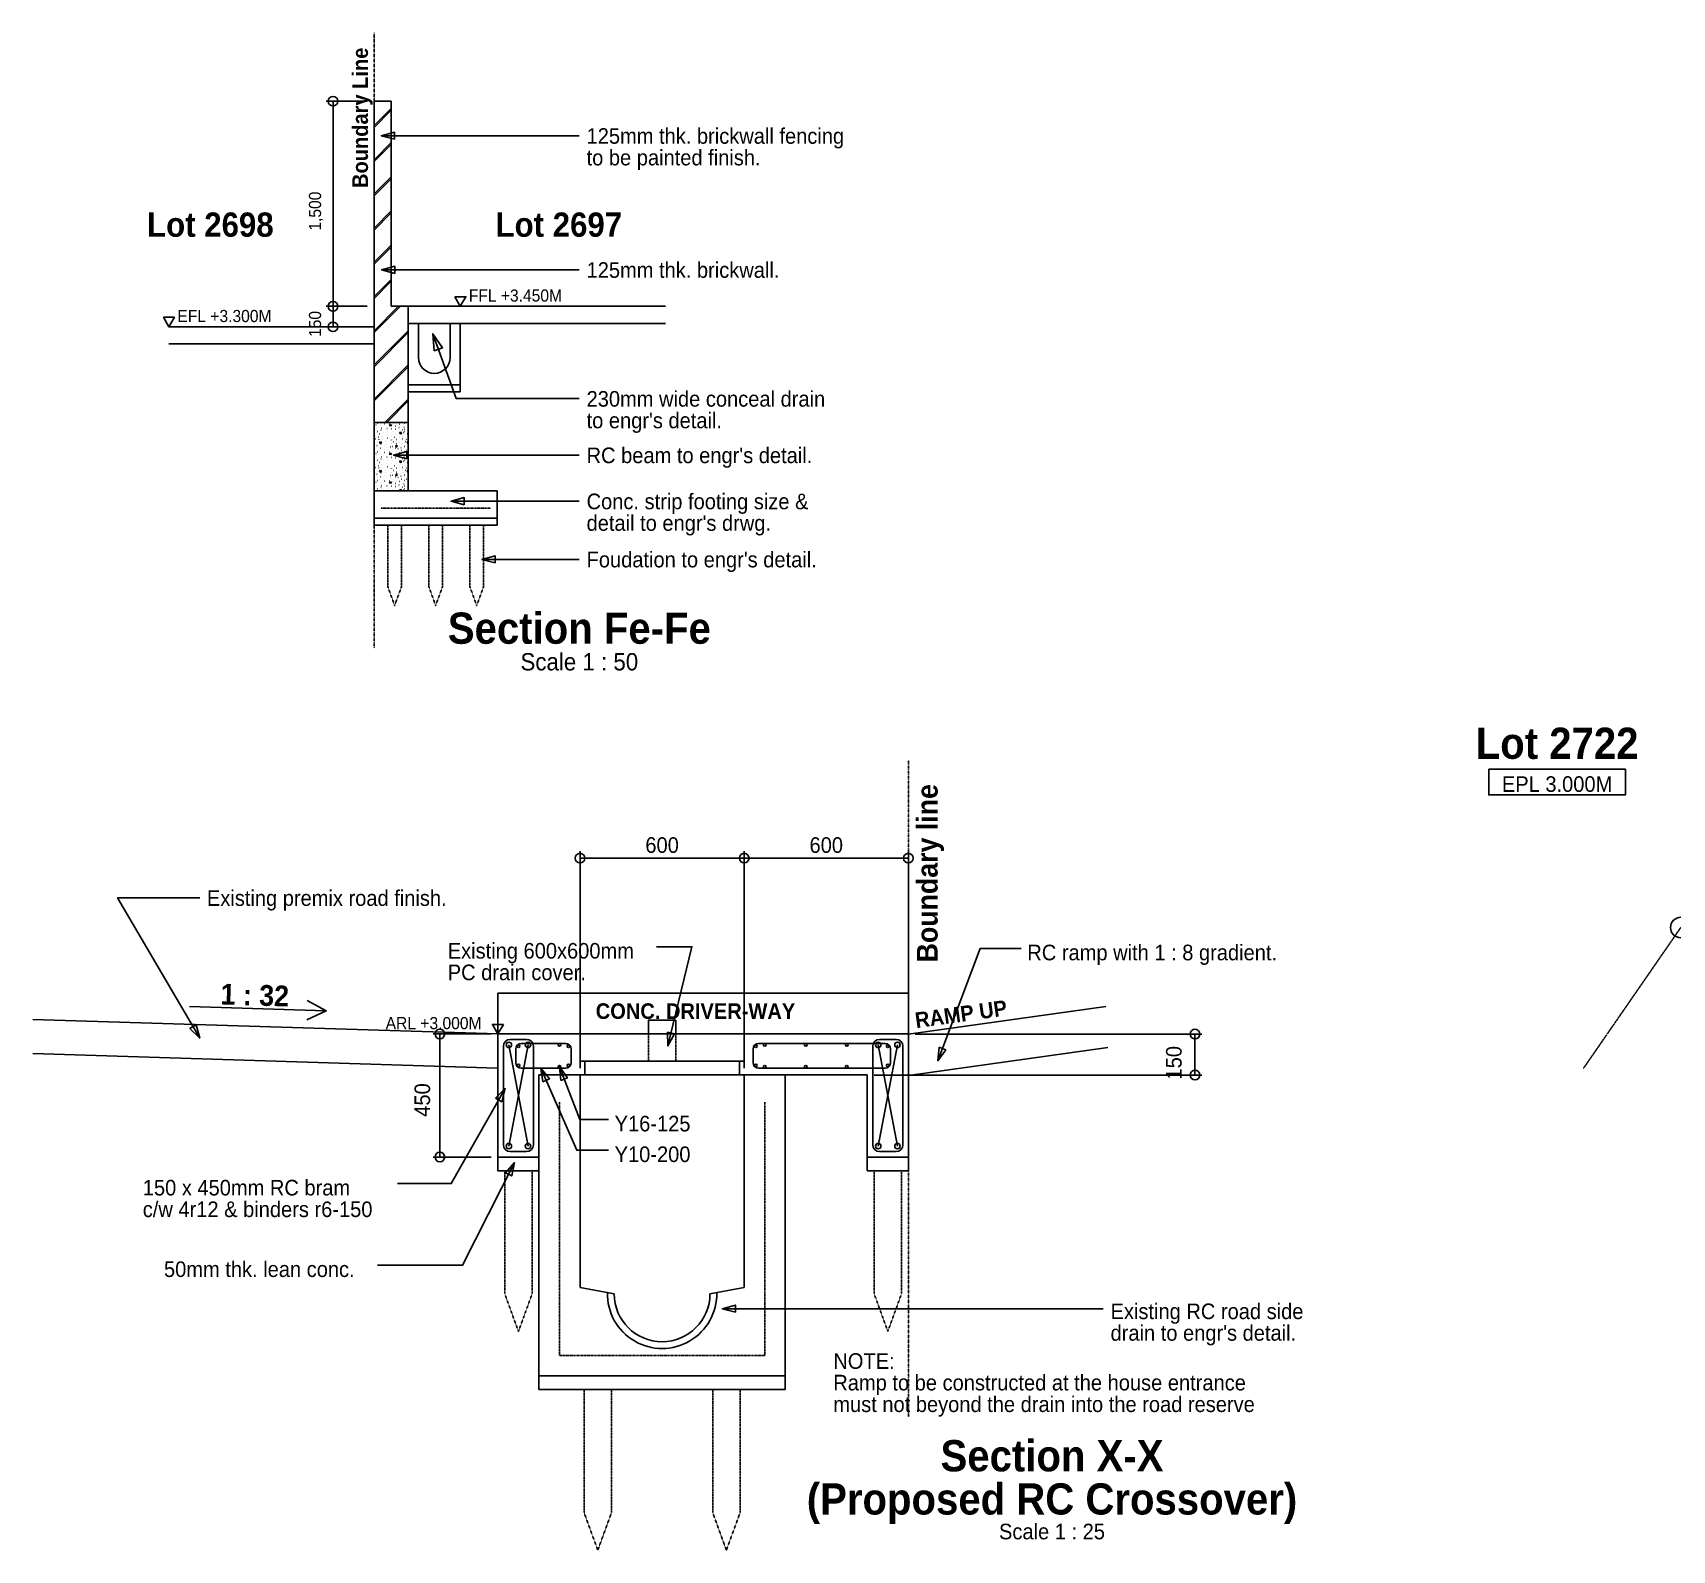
# Model space of a CAD drawing. Header units: inches. Extents: x 3562 to 70198, y -55726 to -1193.
# Drawn here: x 4210 to 28177, y -54889 to -32700 of the extents above; entities that cross this region are included whole.
import ezdxf

# ---------------------------------------------------------------- set-up
doc = ezdxf.new("R2010")
doc.units = ezdxf.units.IN
doc.header["$MEASUREMENT"] = 0
for name, pattern in [('PC_DASH_1', [0.125, 0.055556, -0.069444]), ('PC_DASH_2', [0.638889, 0.277778, -0.083333, 0.055556, -0.083333, 0.055556, -0.083333]), ('PC_DASH_3', [0.055556, 0.027778, -0.027778]), ('PC_DASH_4', [0.069444, 0.027778, -0.041667])]:
    doc.linetypes.add(name, pattern=pattern)
for name, color, linetype in [('Boundary', 7, 'Continuous'), ('Fencing Detail', 7, 'Continuous'), ('Sextion X X', 7, 'Continuous'), ('Site Plan', 7, 'Continuous')]:
    doc.layers.add(name, color=color, linetype=linetype)

# ---------------------------------------------------------------- blocks, each defined once
blk = doc.blocks.new('PD_912605')
at = {"layer": 'Boundary', "color": 7, "linetype": 'PC_DASH_2'}
blk.add_line((26881, -47841), (28302, -45784), dxfattribs=at)
at = {"layer": 'Boundary', "color": 7}
blk.add_circle((28302, -45784), 150, dxfattribs=at)
blk = doc.blocks.new('PD_912661')
at = {"layer": 'Site Plan', "color": 7}
blk.add_lwpolyline([(25494, -43470), (27494, -43470), (27494, -43845), (25494, -43845), (25494, -43470)], dxfattribs=at)
at = {"layer": 'Site Plan', "color": 7, "insert": (26494, -43572), "char_height": 228.2, "width": 1763.89, "attachment_point": 2}
blk.add_mtext('\\pxsm0.83;\\fHelvetica|b0|i0|c0|p228.2031;\\W0.92;EPL 3.000M', dxfattribs=at)
blk = doc.blocks.new('PD_912843')
at = {"layer": 'Fencing Detail', "color": 7}
blk.add_line((10325, -39550), (12200, -39550), dxfattribs=at)
blk.add_lwpolyline([(10518, -39602), (10325, -39550), (10518, -39498), (10518, -39602)], dxfattribs=at)
at = {"layer": 'Fencing Detail', "color": 7, "insert": (12306, -39439), "char_height": 228.2, "width": 3527.78, "attachment_point": 1}
blk.add_mtext("\\pxsm0.83;\\fHelvetica|b0|i0|c0|p228.2031;\\W0.92;Conc. strip footing size &\\Pdetail to engr's drwg.", dxfattribs=at)
blk = doc.blocks.new('PD_912844')
at = {"layer": 'Fencing Detail', "color": 7}
blk.add_line((10775, -40400), (12200, -40400), dxfattribs=at)
blk.add_lwpolyline([(10968, -40452), (10775, -40400), (10968, -40348), (10968, -40452)], dxfattribs=at)
at = {"layer": 'Fencing Detail', "color": 7, "insert": (12306, -40289), "char_height": 228.2, "width": 3633.61, "attachment_point": 1}
blk.add_mtext("\\pxsm0.83;\\fHelvetica|b0|i0|c0|p228.2031;\\W0.92;Foudation to engr's detail.", dxfattribs=at)
blk = doc.blocks.new('PD_912846')
at = {"layer": 'Fencing Detail', "color": 7}
for p, q in [((9212, -38505), (9210, -38505)), ((9229, -38435), (9227, -38435)), ((9232, -38547), (9229, -38547)), ((9236, -38466), (9234, -38466)), ((9240, -38494), (9238, -38494)), ((9245, -38574), (9243, -38574)), ((9247, -38408), (9245, -38408)), ((9247, -38532), (9245, -38532)), ((9285, -38565), (9280, -38565)), ((9289, -38432), (9287, -38432)), ((9302, -38512), (9300, -38512)), ((9311, -38483), (9309, -38483)), ((9344, -38538), (9342, -38538)), ((9355, -38417), (9353, -38417)), ((9388, -38578), (9386, -38578)), ((9390, -38488), (9388, -38488)), ((9393, -38532), (9390, -38532)), ((9443, -38428), (9421, -38444)), ((9454, -38448), (9421, -38441)), ((9428, -38415), (9426, -38415)), ((9454, -38450), (9443, -38428)), ((9452, -38492), (9450, -38492)), ((9461, -38585), (9459, -38585)), ((9470, -38430), (9468, -38430)), ((9474, -38536), (9472, -38536)), ((9512, -38496), (9509, -38496)), ((9516, -38454), (9514, -38454)), ((9527, -38406), (9525, -38406)), ((9534, -38574), (9531, -38574)), ((9565, -38474), (9562, -38474)), ((9569, -38424), (9567, -38424)), ((9600, -38543), (9573, -38545)), ((9589, -38569), (9573, -38545)), ((9589, -38569), (9600, -38543)), ((9600, -38459), (9598, -38459)), ((9613, -38505), (9611, -38505)), ((9631, -38435), (9628, -38435)), ((9633, -38547), (9631, -38547)), ((9637, -38466), (9635, -38466)), ((9642, -38494), (9639, -38494)), ((9646, -38574), (9644, -38574)), ((9648, -38408), (9646, -38408)), ((9648, -38532), (9646, -38532)), ((9686, -38565), (9681, -38565)), ((9690, -38432), (9688, -38432)), ((9203, -38807), (9201, -38807)), ((9210, -38668), (9207, -38668)), ((9216, -38600), (9214, -38600)), ((9216, -38710), (9214, -38710)), ((9218, -38637), (9216, -38637)), ((9240, -38750), (9238, -38750)), ((9243, -38737), (9240, -38737)), ((9245, -38695), (9243, -38695)), ((9245, -38790), (9243, -38790)), ((9256, -38677), (9254, -38677)), ((9262, -38613), (9260, -38613)), ((9269, -38646), (9271, -38644)), ((9276, -38807), (9273, -38807)), ((9280, -38699), (9293, -38675)), ((9309, -38701), (9280, -38699)), ((9291, -38774), (9289, -38774)), ((9309, -38702), (9293, -38675)), ((9302, -38717), (9300, -38717)), ((9304, -38598), (9302, -38598)), ((9320, -38644), (9318, -38644)), ((9353, -38792), (9351, -38792)), ((9357, -38748), (9355, -38748)), ((9373, -38675), (9371, -38675)), ((9373, -38717), (9371, -38717)), ((9382, -38768), (9379, -38768)), ((9393, -38796), (9390, -38796)), ((9399, -38629), (9397, -38629)), ((9437, -38757), (9434, -38757)), ((9441, -38794), (9439, -38794)), ((9452, -38655), (9454, -38653)), ((9461, -38708), (9459, -38708)), ((9470, -38752), (9465, -38752)), ((9479, -38818), (9476, -38818)), ((9487, -38684), (9485, -38684)), ((9501, -38615), (9496, -38615)), ((9512, -38774), (9507, -38774)), ((9534, -38728), (9512, -38743)), ((9534, -38759), (9512, -38743)), ((9525, -38649), (9523, -38649)), ((9525, -38704), (9523, -38704)), ((9527, -38825), (9525, -38825)), ((9534, -38759), (9534, -38728)), ((9551, -38785), (9549, -38785)), ((9567, -38737), (9565, -38737)), ((9573, -38622), (9571, -38622)), ((9573, -38686), (9571, -38686)), ((9593, -38768), (9591, -38768)), ((9604, -38807), (9602, -38807)), ((9611, -38668), (9609, -38668)), ((9617, -38600), (9615, -38600)), ((9617, -38710), (9615, -38710)), ((9620, -38637), (9617, -38637)), ((9642, -38750), (9639, -38750)), ((9644, -38737), (9642, -38737)), ((9646, -38695), (9644, -38695)), ((9646, -38790), (9644, -38790)), ((9657, -38677), (9655, -38677)), ((9664, -38613), (9662, -38613)), ((9670, -38646), (9673, -38644)), ((9677, -38807), (9675, -38807)), ((9681, -38699), (9695, -38675)), ((9700, -38701), (9681, -38699)), ((9692, -38774), (9690, -38774)), ((9700, -38684), (9695, -38675)), ((9212, -38924), (9210, -38924)), ((9216, -39019), (9214, -39019)), ((9218, -39056), (9216, -39056)), ((9229, -38854), (9227, -38854)), ((9232, -38966), (9229, -38966)), ((9236, -38884), (9234, -38884)), ((9240, -38913), (9238, -38913)), ((9245, -38992), (9243, -38992)), ((9247, -38827), (9245, -38827)), ((9247, -38951), (9245, -38951)), ((9262, -39032), (9260, -39032)), ((9269, -39065), (9271, -39063)), ((9285, -38984), (9280, -38984)), ((9289, -38851), (9287, -38851)), ((9302, -38931), (9300, -38931)), ((9304, -39017), (9302, -39017)), ((9311, -38902), (9309, -38902)), ((9320, -39063), (9318, -39063)), ((9344, -38957), (9342, -38957)), ((9355, -38836), (9353, -38836)), ((9388, -38997), (9386, -38997)), ((9390, -38906), (9388, -38906)), ((9393, -38951), (9390, -38951)), ((9399, -39048), (9397, -39048)), ((9443, -38847), (9421, -38862)), ((9454, -38867), (9421, -38860)), ((9428, -38834), (9426, -38834)), ((9454, -38869), (9443, -38847)), ((9452, -38911), (9450, -38911)), ((9461, -39003), (9459, -39003)), ((9470, -38849), (9468, -38849)), ((9474, -38955), (9472, -38955)), ((9501, -39034), (9496, -39034)), ((9512, -38915), (9509, -38915)), ((9516, -38873), (9514, -38873)), ((9534, -38992), (9531, -38992)), ((9565, -38893), (9562, -38893)), ((9569, -38843), (9567, -38843)), ((9573, -39041), (9571, -39041)), ((9600, -38962), (9573, -38964)), ((9589, -38988), (9573, -38964)), ((9589, -38988), (9600, -38962)), ((9600, -38878), (9598, -38878)), ((9613, -38924), (9611, -38924)), ((9617, -39019), (9615, -39019)), ((9620, -39056), (9617, -39056)), ((9631, -38854), (9628, -38854)), ((9633, -38966), (9631, -38966)), ((9637, -38884), (9635, -38884)), ((9642, -38913), (9639, -38913)), ((9646, -38992), (9644, -38992)), ((9648, -38827), (9646, -38827)), ((9648, -38951), (9646, -38951)), ((9664, -39032), (9662, -39032)), ((9670, -39065), (9673, -39063)), ((9686, -38984), (9681, -38984)), ((9690, -38851), (9688, -38851)), ((9203, -39226), (9201, -39226)), ((9210, -39087), (9207, -39087)), ((9216, -39129), (9214, -39129)), ((9229, -39272), (9227, -39272)), ((9236, -39303), (9234, -39303)), ((9240, -39169), (9238, -39169)), ((9243, -39156), (9240, -39156)), ((9245, -39114), (9243, -39114)), ((9245, -39209), (9243, -39209)), ((9247, -39246), (9245, -39246)), ((9256, -39096), (9254, -39096)), ((9276, -39226), (9273, -39226)), ((9280, -39118), (9293, -39094)), ((9309, -39120), (9280, -39118)), ((9289, -39270), (9287, -39270)), ((9291, -39193), (9289, -39193)), ((9309, -39121), (9293, -39094)), ((9302, -39136), (9300, -39136)), ((9353, -39211), (9351, -39211)), ((9355, -39255), (9353, -39255)), ((9357, -39167), (9355, -39167)), ((9373, -39094), (9371, -39094)), ((9373, -39136), (9371, -39136)), ((9382, -39186), (9379, -39186)), ((9393, -39215), (9390, -39215)), ((9443, -39266), (9421, -39281)), ((9454, -39286), (9421, -39279)), ((9428, -39253), (9426, -39253)), ((9437, -39175), (9434, -39175)), ((9441, -39213), (9439, -39213)), ((9454, -39288), (9443, -39266)), ((9452, -39074), (9454, -39072)), ((9461, -39127), (9459, -39127)), ((9470, -39171), (9465, -39171)), ((9470, -39268), (9468, -39268)), ((9479, -39237), (9476, -39237)), ((9487, -39103), (9485, -39103)), ((9512, -39193), (9507, -39193)), ((9534, -39147), (9512, -39162)), ((9534, -39178), (9512, -39162)), ((9516, -39292), (9514, -39292)), ((9525, -39067), (9523, -39067)), ((9525, -39123), (9523, -39123)), ((9527, -39244), (9525, -39244)), ((9534, -39178), (9534, -39147)), ((9551, -39204), (9549, -39204)), ((9567, -39156), (9565, -39156)), ((9569, -39261), (9567, -39261)), ((9573, -39105), (9571, -39105)), ((9593, -39186), (9591, -39186)), ((9600, -39297), (9598, -39297)), ((9604, -39226), (9602, -39226)), ((9611, -39087), (9609, -39087)), ((9617, -39129), (9615, -39129)), ((9631, -39272), (9628, -39272)), ((9637, -39303), (9635, -39303)), ((9642, -39169), (9639, -39169)), ((9644, -39156), (9642, -39156)), ((9646, -39114), (9644, -39114)), ((9646, -39209), (9644, -39209)), ((9648, -39246), (9646, -39246)), ((9657, -39096), (9655, -39096)), ((9677, -39226), (9675, -39226)), ((9681, -39118), (9695, -39094)), ((9700, -39120), (9681, -39118)), ((9690, -39270), (9688, -39270)), ((9692, -39193), (9690, -39193)), ((9700, -39103), (9695, -39094)), ((9212, -39343), (9210, -39343)), ((9232, -39385), (9229, -39385)), ((9240, -39332), (9238, -39332)), ((9247, -39370), (9245, -39370)), ((9302, -39350), (9300, -39350)), ((9311, -39321), (9309, -39321)), ((9344, -39376), (9342, -39376)), ((9390, -39325), (9388, -39325)), ((9393, -39370), (9390, -39370)), ((9452, -39330), (9450, -39330)), ((9474, -39374), (9472, -39374)), ((9512, -39334), (9509, -39334)), ((9565, -39312), (9562, -39312)), ((9600, -39381), (9573, -39383)), ((9584, -39400), (9573, -39383)), ((9592, -39400), (9600, -39381)), ((9613, -39343), (9611, -39343)), ((9633, -39385), (9631, -39385)), ((9642, -39332), (9639, -39332)), ((9648, -39370), (9646, -39370))]:
    blk.add_line(p, q, dxfattribs=at)
blk = doc.blocks.new('PD_912845')
at = {"layer": 'Fencing Detail', "color": 7}
blk.add_lwpolyline([(9200, -38400), (9700, -38400), (9700, -39400), (9200, -39400), (9200, -38400)], dxfattribs=at)
blk.add_blockref('PD_912846', (0, 0))
blk = doc.blocks.new('PD_912847')
at = {"layer": 'Fencing Detail', "color": 7}
for p, q in [((9200, -37556), (9700, -37056)), ((9200, -37584), (9700, -37084))]:
    blk.add_line(p, q, dxfattribs=at)
blk = doc.blocks.new('PD_912848')
at = {"layer": 'Fencing Detail', "color": 7}
for p, q in [((9200, -37084), (9584, -36700)), ((9200, -37056), (9556, -36700))]:
    blk.add_line(p, q, dxfattribs=at)
blk = doc.blocks.new('PD_912849')
at = {"layer": 'Fencing Detail', "color": 7}
for p, q in [((9200, -38056), (9700, -37556)), ((9200, -38084), (9700, -37584))]:
    blk.add_line(p, q, dxfattribs=at)
blk = doc.blocks.new('PD_912850')
at = {"layer": 'Fencing Detail', "color": 7}
for p, q in [((9356, -38400), (9700, -38056)), ((9384, -38400), (9700, -38084))]:
    blk.add_line(p, q, dxfattribs=at)
blk = doc.blocks.new('PD_912851')
at = {"layer": 'Fencing Detail', "color": 7}
blk.add_line((9305, -34206), (12200, -34206), dxfattribs=at)
blk.add_lwpolyline([(9498, -34258), (9305, -34206), (9498, -34154), (9498, -34258)], dxfattribs=at)
at = {"layer": 'Fencing Detail', "color": 7, "insert": (12306, -34095), "char_height": 228.2, "width": 4092.22, "attachment_point": 1}
blk.add_mtext('\\pxsm0.83;\\fHelvetica|b0|i0|c0|p228.2031;\\W0.92;125mm thk. brickwall fencing\\Pto be painted finish.', dxfattribs=at)
blk = doc.blocks.new('PD_912852')
at = {"layer": 'Fencing Detail', "color": 7}
for points in [[(10057, -37100), (10400, -38050), (12200, -38050)], [(10078, -37349), (10057, -37100), (10200, -37305), (10078, -37349)]]:
    blk.add_lwpolyline(points, dxfattribs=at)
at = {"layer": 'Fencing Detail', "color": 7, "insert": (12306, -37939), "char_height": 228.2, "width": 3774.72, "attachment_point": 1}
blk.add_mtext("\\pxsm0.83;\\fHelvetica|b0|i0|c0|p228.2031;\\W0.92;230mm wide conceal drain\\Pto engr's detail.", dxfattribs=at)
blk = doc.blocks.new('PD_912853')
at = {"layer": 'Fencing Detail', "color": 7}
blk.add_line((9485, -38876), (12200, -38876), dxfattribs=at)
blk.add_lwpolyline([(9679, -38928), (9485, -38876), (9679, -38824), (9679, -38928)], dxfattribs=at)
at = {"layer": 'Fencing Detail', "color": 7, "insert": (12306, -38765), "char_height": 228.2, "width": 3563.06, "attachment_point": 1}
blk.add_mtext("\\pxsm0.83;\\fHelvetica|b0|i0|c0|p228.2031;\\W0.92;RC beam to engr's detail.", dxfattribs=at)
blk = doc.blocks.new('PD_912854')
at = {"layer": 'Fencing Detail', "color": 7, "linetype": 'PC_DASH_4'}
for p, q in [((9400, -39900), (9400, -40800)), ((9600, -39900), (9600, -40800)), ((9400, -40800), (9500, -41075)), ((9600, -40800), (9500, -41075))]:
    blk.add_line(p, q, dxfattribs=at)
blk = doc.blocks.new('PD_912855')
at = {"layer": 'Fencing Detail', "color": 7, "linetype": 'PC_DASH_4'}
for p, q in [((10000, -39900), (10000, -40800)), ((10200, -39900), (10200, -40800)), ((10000, -40800), (10100, -41075)), ((10200, -40800), (10100, -41075))]:
    blk.add_line(p, q, dxfattribs=at)
blk = doc.blocks.new('PD_912856')
at = {"layer": 'Fencing Detail', "color": 7, "linetype": 'PC_DASH_4'}
for p, q in [((10600, -39900), (10600, -40800)), ((10800, -39900), (10800, -40800)), ((10600, -40800), (10700, -41075)), ((10800, -40800), (10700, -41075))]:
    blk.add_line(p, q, dxfattribs=at)
blk = doc.blocks.new('PD_912859')
at = {"layer": 'Fencing Detail', "color": 7}
for p, q in [((10379, -36560), (10460, -36700)), ((10541, -36560), (10379, -36560)), ((10541, -36560), (10460, -36700))]:
    blk.add_line(p, q, dxfattribs=at)
blk = doc.blocks.new('PD_912858')
at = {"layer": 'Fencing Detail', "color": 7}
blk.add_lwpolyline([(10379, -36560), (10541, -36560), (10460, -36700), (10379, -36560)], dxfattribs=at)
at = {"layer": 'Fencing Detail'}
blk.add_blockref('PD_912859', (0, 0), dxfattribs=at)
blk = doc.blocks.new('PD_912857')
at = {"layer": 'Fencing Detail'}
blk.add_blockref('PD_912858', (0, 0), dxfattribs=at)
at = {"layer": 'Fencing Detail', "color": 7, "insert": (10584, -36453), "char_height": 177.49, "width": 1481.67, "attachment_point": 1}
blk.add_mtext('\\pxsm0.83;\\fHelvetica|b0|i0|c0|p177.4913;\\W0.92;FFL +3.450M', dxfattribs=at)
blk = doc.blocks.new('PD_912860')
at = {"layer": 'Fencing Detail', "color": 7}
for p, q in [((9200, -36556), (9450, -36306)), ((9200, -36584), (9450, -36334))]:
    blk.add_line(p, q, dxfattribs=at)
blk = doc.blocks.new('PD_912861')
at = {"layer": 'Fencing Detail', "color": 7}
for p, q in [((9200, -36056), (9450, -35806)), ((9200, -36084), (9450, -35834))]:
    blk.add_line(p, q, dxfattribs=at)
blk = doc.blocks.new('PD_912862')
at = {"layer": 'Fencing Detail', "color": 7}
for p, q in [((9200, -35556), (9450, -35306)), ((9200, -35584), (9450, -35334))]:
    blk.add_line(p, q, dxfattribs=at)
blk = doc.blocks.new('PD_912863')
at = {"layer": 'Fencing Detail', "color": 7}
for p, q in [((9200, -35056), (9450, -34806)), ((9200, -35084), (9450, -34834))]:
    blk.add_line(p, q, dxfattribs=at)
blk = doc.blocks.new('PD_912864')
at = {"layer": 'Fencing Detail', "color": 7}
for p, q in [((9200, -34556), (9450, -34306)), ((9200, -34584), (9450, -34334))]:
    blk.add_line(p, q, dxfattribs=at)
blk = doc.blocks.new('PD_912865')
at = {"layer": 'Fencing Detail', "color": 7}
for p, q in [((9200, -34056), (9450, -33806)), ((9200, -34084), (9450, -33834))]:
    blk.add_line(p, q, dxfattribs=at)
blk = doc.blocks.new('PD_912867')
at = {"layer": 'Fencing Detail', "color": 7}
blk.add_line((8600, -33700), (8600, -36700), dxfattribs=at)
for centre in [(8600, -33700), (8600, -36700)]:
    blk.add_circle(centre, 70.6, dxfattribs=at)
at = {"layer": 'Fencing Detail', "color": 7, "insert": (8247, -35308), "char_height": 177.49, "width": 635, "attachment_point": 2, "rotation": 90}
blk.add_mtext('\\pxsm0.83;\\fHelvetica|b0|i0|c0|p177.4913;\\W0.92;1,500', dxfattribs=at)
blk = doc.blocks.new('PD_912866')
at = {"layer": 'Fencing Detail', "color": 7}
for p, q in [((9100, -33700), (8500, -33700)), ((9100, -36700), (8500, -36700))]:
    blk.add_line(p, q, dxfattribs=at)
at = {"layer": 'Fencing Detail'}
blk.add_blockref('PD_912867', (0, 0), dxfattribs=at)
blk = doc.blocks.new('PD_912868')
at = {"layer": 'Fencing Detail', "color": 7}
blk.add_line((9310, -36166), (12200, -36166), dxfattribs=at)
blk.add_lwpolyline([(9504, -36218), (9310, -36166), (9504, -36114), (9504, -36218)], dxfattribs=at)
at = {"layer": 'Fencing Detail', "color": 7, "insert": (12306, -36055), "char_height": 228.2, "width": 3069.17, "attachment_point": 1}
blk.add_mtext('\\pxsm0.83;\\fHelvetica|b0|i0|c0|p228.2031;\\W0.92;125mm thk. brickwall.', dxfattribs=at)
blk = doc.blocks.new('PD_912871')
at = {"layer": 'Fencing Detail', "color": 7}
for p, q in [((6119, -36860), (6200, -37000)), ((6281, -36860), (6119, -36860)), ((6281, -36860), (6200, -37000))]:
    blk.add_line(p, q, dxfattribs=at)
blk = doc.blocks.new('PD_912870')
at = {"layer": 'Fencing Detail', "color": 7}
blk.add_lwpolyline([(6119, -36860), (6281, -36860), (6200, -37000), (6119, -36860)], dxfattribs=at)
at = {"layer": 'Fencing Detail'}
blk.add_blockref('PD_912871', (0, 0), dxfattribs=at)
blk = doc.blocks.new('PD_912869')
at = {"layer": 'Fencing Detail'}
blk.add_blockref('PD_912870', (0, 0), dxfattribs=at)
at = {"layer": 'Fencing Detail', "color": 7, "insert": (6324, -36753), "char_height": 177.49, "width": 1481.67, "attachment_point": 1}
blk.add_mtext('\\pxsm0.83;\\fHelvetica|b0|i0|c0|p177.4913;\\W0.92;EFL +3.300M', dxfattribs=at)
blk = doc.blocks.new('PD_912873')
at = {"layer": 'Fencing Detail', "color": 7}
blk.add_line((8600, -36700), (8600, -37000), dxfattribs=at)
for centre in [(8600, -36700), (8600, -37000)]:
    blk.add_circle(centre, 70.6, dxfattribs=at)
at = {"layer": 'Fencing Detail', "color": 7, "insert": (8247, -36958), "char_height": 177.49, "width": 423.33, "attachment_point": 2, "rotation": 90}
blk.add_mtext('\\pxsm0.83;\\fHelvetica|b0|i0|c0|p177.4913;\\W0.92;150', dxfattribs=at)
blk = doc.blocks.new('PD_912872')
at = {"layer": 'Fencing Detail', "color": 7}
for p, q in [((9100, -36700), (8500, -36700)), ((9100, -37000), (8500, -37000))]:
    blk.add_line(p, q, dxfattribs=at)
at = {"layer": 'Fencing Detail'}
blk.add_blockref('PD_912873', (0, 0), dxfattribs=at)
blk = doc.blocks.new('PD_912842')
at = {"layer": 'Fencing Detail', "color": 7, "linetype": 'PC_DASH_2'}
blk.add_line((9200, -32700), (9200, -41700), dxfattribs=at)
at = {"layer": 'Fencing Detail', "color": 7}
for p, q in [((9450, -33700), (9200, -33700)), ((9200, -38400), (9200, -33700)), ((9450, -36700), (9450, -33700)), ((9700, -36700), (9450, -36700)), ((9700, -36700), (9450, -36700)), ((9700, -36700), (9700, -38400)), ((9700, -36700), (13460, -36700)), ((9200, -37000), (6200, -37000)), ((9700, -36950), (13460, -36950)), ((9850, -37450), (9850, -36950)), ((10310, -37450), (10310, -36950)), ((10460, -37850), (10460, -36950)), ((9200, -37250), (6200, -37250)), ((9700, -37850), (10460, -37850)), ((10460, -37950), (10460, -37850)), ((9700, -37950), (10460, -37950)), ((9200, -38400), (9700, -38400)), ((9200, -39400), (9200, -38400)), ((9700, -38400), (9700, -39400)), ((9200, -39400), (11000, -39400)), ((9200, -39400), (9200, -39800)), ((11000, -39400), (11000, -39800)), ((11000, -39800), (9200, -39800)), ((9200, -39800), (9200, -39900)), ((11000, -39900), (9200, -39900)), ((11000, -39800), (11000, -39900))]:
    blk.add_line(p, q, dxfattribs=at)
at = {"layer": 'Fencing Detail', "color": 7, "linetype": 'PC_DASH_1'}
blk.add_line((9300, -39650), (10900, -39650), dxfattribs=at)
at = {"layer": 'Fencing Detail', "color": 7}
blk.add_arc((10080, -37450), 230, 180, 0, dxfattribs=at)
at = {"layer": 'Fencing Detail'}
for name in ['PD_912866', 'PD_912865', 'PD_912851', 'PD_912864', 'PD_912863', 'PD_912862', 'PD_912861', 'PD_912868', 'PD_912860', 'PD_912872', 'PD_912857', 'PD_912869', 'PD_912848', 'PD_912847', 'PD_912852', 'PD_912849', 'PD_912850', 'PD_912845', 'PD_912853', 'PD_912843', 'PD_912854', 'PD_912855', 'PD_912856', 'PD_912844']:
    blk.add_blockref(name, (0, 0), dxfattribs=at)
at = {"layer": 'Fencing Detail', "color": 7, "insert": (8882, -34970), "char_height": 228.2, "width": 2222.5, "attachment_point": 1, "rotation": 90}
blk.add_mtext('\\pxsm0.83;\\fHelvetica|b1|i0|c0|p228.2031;\\W0.92;Boundary Line', dxfattribs=at)
at = {"layer": 'Fencing Detail', "color": 7, "attachment_point": 2}
for s, insert, char_height, width in [('\\pxsm0.83;\\fHelvetica|b1|i0|c0|p354.9826;\\W0.92;Lot 2698', (6806, -35328), 354.98, 2010.83), ('\\pxsm0.83;\\fHelvetica|b1|i0|c0|p354.9826;\\W0.92;Lot 2697', (11900, -35328), 354.98, 2010.83), ('\\pxsm0.83;\\fHelvetica|b1|i0|c0|p456.4062;\\W0.92;Section Fe-Fe', (12200, -41178), 456.41, 4162.78), ('\\pxsm0.83;\\fHelvetica|b0|i0|c0|p253.5590;\\W0.92;Scale 1 : 50', (12200, -41771), 253.56, 1869.72)]:
    blk.add_mtext(s, dxfattribs=dict(at, insert=insert, char_height=char_height, width=width))
blk = doc.blocks.new('PD_912908')
at = {"layer": 'Sextion X X', "color": 7, "linetype": 'PC_DASH_4'}
for p, q in [((14150, -52540), (14150, -54340)), ((14550, -52540), (14550, -54340)), ((14150, -54340), (14350, -54889)), ((14550, -54340), (14350, -54889))]:
    blk.add_line(p, q, dxfattribs=at)
blk = doc.blocks.new('PD_912909')
at = {"layer": 'Sextion X X', "color": 7, "linetype": 'PC_DASH_4'}
for p, q in [((12270, -52540), (12270, -54340)), ((12670, -52540), (12670, -54340)), ((12270, -54340), (12470, -54889)), ((12670, -54340), (12470, -54889))]:
    blk.add_line(p, q, dxfattribs=at)
blk = doc.blocks.new('PD_912910')
at = {"layer": 'Sextion X X', "color": 7, "linetype": 'PC_DASH_4'}
for p, q in [((16510, -49340), (16510, -51140)), ((16910, -49340), (16910, -51140)), ((16510, -51140), (16710, -51690)), ((16910, -51140), (16710, -51690))]:
    blk.add_line(p, q, dxfattribs=at)
blk = doc.blocks.new('PD_912911')
at = {"layer": 'Sextion X X', "color": 7, "linetype": 'PC_DASH_4'}
for p, q in [((11110, -49340), (11110, -51140)), ((11510, -49340), (11510, -51140)), ((11110, -51140), (11310, -51690)), ((11510, -51140), (11310, -51690))]:
    blk.add_line(p, q, dxfattribs=at)
blk = doc.blocks.new('PD_912913')
at = {"layer": 'Sextion X X', "color": 7}
blk.add_line((17010, -44769), (14610, -44769), dxfattribs=at)
for centre in [(14610, -44769), (17010, -44769)]:
    blk.add_circle(centre, 70.6, dxfattribs=at)
at = {"layer": 'Sextion X X', "color": 7, "insert": (15810, -44464), "char_height": 228.2, "width": 529.17, "attachment_point": 2}
blk.add_mtext('\\pxsm0.83;\\fHelvetica|b0|i0|c0|p228.2031;\\W0.92;600', dxfattribs=at)
blk = doc.blocks.new('PD_912912')
at = {"layer": 'Sextion X X', "color": 7}
for p, q in [((14610, -47840), (14610, -44669)), ((17010, -47242), (17010, -44669))]:
    blk.add_line(p, q, dxfattribs=at)
at = {"layer": 'Sextion X X'}
blk.add_blockref('PD_912913', (0, 0), dxfattribs=at)
blk = doc.blocks.new('PD_912915')
at = {"layer": 'Sextion X X', "color": 7}
blk.add_line((12210, -44769), (14610, -44769), dxfattribs=at)
for centre in [(12210, -44769), (14610, -44769)]:
    blk.add_circle(centre, 70.6, dxfattribs=at)
at = {"layer": 'Sextion X X', "color": 7, "insert": (13410, -44464), "char_height": 228.2, "width": 529.17, "attachment_point": 2}
blk.add_mtext('\\pxsm0.83;\\fHelvetica|b0|i0|c0|p228.2031;\\W0.92;600', dxfattribs=at)
blk = doc.blocks.new('PD_912914')
at = {"layer": 'Sextion X X', "color": 7}
for p, q in [((12210, -47840), (12210, -44669)), ((14610, -47840), (14610, -44669))]:
    blk.add_line(p, q, dxfattribs=at)
at = {"layer": 'Sextion X X'}
blk.add_blockref('PD_912915', (0, 0), dxfattribs=at)
blk = doc.blocks.new('PD_912916')
at = {"layer": 'Sextion X X', "color": 7}
for points in [[(11638, -47840), (12162, -49040), (12627, -49040)], [(11668, -48038), (11638, -47840), (11763, -47996), (11668, -48038)]]:
    blk.add_lwpolyline(points, dxfattribs=at)
at = {"layer": 'Sextion X X', "color": 7, "insert": (12716, -48985), "char_height": 228.2, "width": 1199.44, "attachment_point": 1}
blk.add_mtext('\\pxsm0.83;\\fHelvetica|b0|i0|c0|p228.2031;\\W0.92;Y10-200', dxfattribs=at)
blk = doc.blocks.new('PD_912917')
at = {"layer": 'Sextion X X', "color": 7}
for points in [[(11910, -47820), (12205, -48591), (12627, -48591)], [(11931, -48019), (11910, -47820), (12027, -47982), (11931, -48019)]]:
    blk.add_lwpolyline(points, dxfattribs=at)
at = {"layer": 'Sextion X X', "color": 7, "insert": (12716, -48537), "char_height": 228.2, "width": 1199.44, "attachment_point": 1}
blk.add_mtext('\\pxsm0.83;\\fHelvetica|b0|i0|c0|p228.2031;\\W0.92;Y16-125', dxfattribs=at)
blk = doc.blocks.new('PD_912919')
at = {"layer": 'Sextion X X', "color": 7}
blk.add_line((10161, -47340), (10161, -49140), dxfattribs=at)
for centre in [(10161, -47340), (10161, -49140)]:
    blk.add_circle(centre, 70.6, dxfattribs=at)
at = {"layer": 'Sextion X X', "color": 7, "insert": (9790, -48306), "char_height": 228.2, "width": 529.17, "attachment_point": 2, "rotation": 90}
blk.add_mtext('\\pxsm0.83;\\fHelvetica|b0|i0|c0|p228.2031;\\W0.92;450', dxfattribs=at)
blk = doc.blocks.new('PD_912918')
at = {"layer": 'Sextion X X', "color": 7}
for p, q in [((10910, -47340), (10061, -47340)), ((10910, -49140), (10061, -49140))]:
    blk.add_line(p, q, dxfattribs=at)
at = {"layer": 'Sextion X X'}
blk.add_blockref('PD_912919', (0, 0), dxfattribs=at)
blk = doc.blocks.new('PD_912920')
at = {"layer": 'Sextion X X', "color": 7}
for points in [[(11253, -49221), (10493, -50721), (9250, -50721)], [(11119, -49370), (11253, -49221), (11212, -49417), (11119, -49370)]]:
    blk.add_lwpolyline(points, dxfattribs=at)
at = {"layer": 'Sextion X X', "color": 7, "insert": (6128, -50666), "char_height": 228.2, "width": 3033.89, "attachment_point": 1}
blk.add_mtext('\\pxsm0.83;\\fHelvetica|b0|i0|c0|p228.2031;\\W0.92;50mm thk. lean conc.', dxfattribs=at)
blk = doc.blocks.new('PD_912921')
at = {"layer": 'Sextion X X', "color": 7}
for points in [[(11116, -48139), (10328, -49528), (9541, -49528)], [(10976, -48281), (11116, -48139), (11066, -48332), (10976, -48281)]]:
    blk.add_lwpolyline(points, dxfattribs=at)
at = {"layer": 'Sextion X X', "color": 7, "insert": (5818, -49474), "char_height": 228.2, "width": 3633.61, "attachment_point": 1}
blk.add_mtext('\\pxsm0.83;\\fHelvetica|b0|i0|c0|p228.2031;\\W0.92;150 x 450mm RC bram\\Pc/w 4r12 & binders r6-150', dxfattribs=at)
blk = doc.blocks.new('PD_912922')
at = {"layer": 'Sextion X X', "color": 7}
blk.add_line((14289, -51358), (19860, -51358), dxfattribs=at)
blk.add_lwpolyline([(14482, -51410), (14289, -51358), (14482, -51306), (14482, -51410)], dxfattribs=at)
at = {"layer": 'Sextion X X', "color": 7, "insert": (19966, -51282), "char_height": 228.2, "width": 3069.17, "attachment_point": 1}
blk.add_mtext("\\pxsm0.83;\\fHelvetica|b0|i0|c0|p228.2031;\\W0.92;Existing RC road side\\Pdrain to engr's detail.", dxfattribs=at)
blk = doc.blocks.new('PD_912923')
at = {"layer": 'Sextion X X', "color": 7}
for points in [[(17441, -47733), (18062, -46090), (18660, -46090)], [(17558, -47570), (17441, -47733), (17461, -47534), (17558, -47570)]]:
    blk.add_lwpolyline(points, dxfattribs=at)
at = {"layer": 'Sextion X X', "color": 7, "insert": (18749, -46035), "char_height": 228.2, "width": 3951.11, "attachment_point": 1}
blk.add_mtext('\\pxsm0.83;\\fHelvetica|b0|i0|c0|p228.2031;\\W0.92;RC ramp with 1 : 8 gradient.', dxfattribs=at)
blk = doc.blocks.new('PD_912924')
at = {"layer": 'Sextion X X', "color": 7}
for points in [[(13494, -47515), (13847, -46065), (13328, -46065)], [(13590, -47340), (13494, -47515), (13489, -47315), (13590, -47340)]]:
    blk.add_lwpolyline(points, dxfattribs=at)
at = {"layer": 'Sextion X X', "color": 7, "insert": (10276, -46010), "char_height": 228.2, "width": 2963.33, "attachment_point": 1}
blk.add_mtext('\\pxsm0.83;\\fHelvetica|b0|i0|c0|p228.2031;\\W0.92;Existing 600x600mm\\PPC drain cover.', dxfattribs=at)
blk = doc.blocks.new('PD_912925')
at = {"layer": 'Sextion X X', "color": 7}
for points in [[(6650, -47400), (5450, -45350), (6650, -45350)], [(6597, -47207), (6650, -47400), (6508, -47259), (6597, -47207)]]:
    blk.add_lwpolyline(points, dxfattribs=at)
at = {"layer": 'Sextion X X', "color": 7, "insert": (6756, -45239), "char_height": 228.2, "width": 3810, "attachment_point": 1}
blk.add_mtext('\\pxsm0.83;\\fHelvetica|b0|i0|c0|p228.2031;\\W0.92;Existing premix road finish.', dxfattribs=at)
blk = doc.blocks.new('PD_912928')
at = {"layer": 'Sextion X X', "color": 7}
for p, q in [((10929, -47200), (11091, -47200)), ((10929, -47200), (11010, -47340)), ((11091, -47200), (11010, -47340))]:
    blk.add_line(p, q, dxfattribs=at)
blk = doc.blocks.new('PD_912927')
at = {"layer": 'Sextion X X', "color": 7}
blk.add_lwpolyline([(11091, -47200), (10929, -47200), (11010, -47340), (11091, -47200)], dxfattribs=at)
at = {"layer": 'Sextion X X'}
blk.add_blockref('PD_912928', (0, 0), dxfattribs=at)
blk = doc.blocks.new('PD_912926')
at = {"layer": 'Sextion X X'}
blk.add_blockref('PD_912927', (0, 0), dxfattribs=at)
at = {"layer": 'Sextion X X', "color": 7, "insert": (9369, -47093), "char_height": 177.49, "width": 1516.94, "attachment_point": 1}
blk.add_mtext('\\pxsm0.83;\\fHelvetica|b0|i0|c0|p177.4913;\\W0.92;ARL +3.000M', dxfattribs=at)
blk = doc.blocks.new('PD_912930')
at = {"layer": 'Sextion X X', "color": 7}
blk.add_line((21200, -47342), (21200, -47942), dxfattribs=at)
for centre in [(21200, -47342), (21200, -47942)]:
    blk.add_circle(centre, 70.6, dxfattribs=at)
at = {"layer": 'Sextion X X', "color": 7, "insert": (20777, -47761), "char_height": 228.2, "width": 529.17, "attachment_point": 2, "rotation": 90}
blk.add_mtext('\\pxsm0.83;\\fHelvetica|b0|i0|c0|p228.2031;\\W0.92;150', dxfattribs=at)
blk = doc.blocks.new('PD_912929')
at = {"layer": 'Sextion X X', "color": 7}
for p, q in [((17110, -47342), (21300, -47342)), ((16510, -47942), (21300, -47942))]:
    blk.add_line(p, q, dxfattribs=at)
at = {"layer": 'Sextion X X'}
blk.add_blockref('PD_912930', (0, 0), dxfattribs=at)
blk = doc.blocks.new('PD_912907')
at = {"layer": 'Sextion X X', "color": 7, "linetype": 'PC_DASH_2'}
blk.add_line((17010, -43340), (17010, -52940), dxfattribs=at)
at = {"layer": 'Sextion X X', "color": 7}
for p, q in [((6501, -46938), (8500, -47000)), ((11010, -47340), (11010, -46742)), ((11010, -46742), (17010, -46742)), ((17010, -47342), (17010, -46742)), ((17010, -47342), (19895, -46937)), ((11010, -47340), (4210, -47128)), ((11010, -47340), (11010, -49140)), ((11010, -47340), (12210, -47340)), ((11430, -47420), (11190, -47420)), ((12210, -47740), (12210, -47340)), ((17010, -47340), (14610, -47340)), ((14610, -47740), (14610, -47340)), ((16590, -47420), (16830, -47420)), ((17010, -47340), (17010, -49140)), ((11002, -47840), (4210, -47628)), ((11090, -48960), (11090, -47520)), ((11170, -47500), (11450, -48980)), ((11450, -47500), (11170, -48980)), ((11270, -47560), (11270, -47760)), ((11350, -47480), (12001, -47480)), ((11530, -48960), (11530, -47520)), ((12081, -47560), (12081, -47760)), ((14739, -47560), (14739, -47760)), ((16670, -47480), (14819, -47480)), ((16490, -48960), (16490, -47520)), ((16850, -47500), (16570, -48980)), ((16570, -47500), (16850, -48980)), ((16750, -47560), (16750, -47760)), ((16930, -48960), (16930, -47520)), ((17010, -47948), (19927, -47538)), ((12001, -47840), (11350, -47840)), ((12280, -47740), (12210, -47740)), ((12280, -47940), (12280, -47740)), ((14540, -47740), (14610, -47740)), ((14540, -47940), (14540, -47740)), ((14819, -47840), (16670, -47840)), ((11610, -47940), (11610, -52340)), ((11610, -47940), (12210, -47940)), ((11610, -47940), (12280, -47940)), ((11610, -47940), (11610, -49140)), ((12210, -47940), (12210, -51049)), ((12280, -47940), (14540, -47940)), ((16410, -47940), (14540, -47940)), ((14610, -47940), (14610, -51049)), ((15210, -47940), (14610, -47940)), ((15210, -47940), (15210, -52340)), ((16410, -47940), (16410, -49140)), ((11430, -49060), (11190, -49060)), ((16590, -49060), (16830, -49060)), ((11010, -49140), (11610, -49140)), ((11010, -49340), (11010, -49140)), ((11010, -49340), (11610, -49340)), ((11610, -49340), (11610, -49140)), ((17010, -49140), (16410, -49140)), ((16410, -49340), (16410, -49140)), ((17010, -49340), (16410, -49340)), ((17010, -49340), (17010, -49140)), ((12210, -51049), (12710, -51140)), ((14610, -51049), (14110, -51140)), ((11610, -52340), (15210, -52340)), ((11610, -52540), (11610, -52340)), ((15210, -52540), (15210, -52340)), ((11610, -52540), (15210, -52540))]:
    blk.add_line(p, q, dxfattribs=at)
at = {"layer": 'Sextion X X', "color": 7, "linetype": 'PC_DASH_3'}
for p, q in [((13210, -47340), (13210, -47740)), ((13610, -47340), (13610, -47740))]:
    blk.add_line(p, q, dxfattribs=at)
at = {"layer": 'Sextion X X', "color": 7, "linetype": 'PC_DASH_1'}
for p, q in [((11910, -48340), (11910, -52040)), ((14910, -48340), (14910, -52040)), ((14910, -52040), (11910, -52040))]:
    blk.add_line(p, q, dxfattribs=at)
at = {"layer": 'Sextion X X', "color": 7}
for points in [[(8222, -46850), (8500, -47000), (8214, -47132)], [(13610, -47340), (13210, -47340), (13210, -47140), (13610, -47140), (13610, -47340)], [(12210, -47340), (14610, -47340), (14610, -47740), (12210, -47740), (12210, -47340)]]:
    blk.add_lwpolyline(points, dxfattribs=at)
for centre, radius in [((11170, -47500), 40), ((11310, -47520), 20), ((11450, -47500), 40), ((11910, -47500), 20), ((12041, -47520), 20), ((14779, -47520), 20), ((14910, -47500), 20), ((15510, -47500), 20), ((16110, -47500), 20), ((16570, -47500), 40), ((16710, -47520), 20), ((16850, -47500), 40), ((11310, -47800), 20), ((11910, -47820), 20), ((12041, -47800), 20), ((14779, -47800), 20), ((14910, -47820), 20), ((15510, -47820), 20), ((16110, -47820), 20), ((16710, -47800), 20), ((11170, -48980), 40), ((11450, -48980), 40), ((16570, -48980), 40), ((16850, -48980), 40)]:
    blk.add_circle(centre, radius, dxfattribs=at)
for centre, radius, start, end in [((11190, -47520), 100, 90, 180), ((11430, -47520), 100, 0, 90), ((16590, -47520), 100, 90, 180), ((16830, -47520), 100, 0, 90), ((11350, -47560), 80, 90, 180), ((12001, -47560), 80, 360, 90), ((14819, -47560), 80, 90, 180), ((16670, -47560), 80, 0, 90), ((11350, -47760), 80, 180, 270), ((12001, -47760), 80, 270, 360), ((14819, -47760), 80, 180, 270), ((16670, -47760), 80, 270, 0), ((11190, -48960), 100, 180, 270), ((11430, -48960), 100, 270, 0), ((16590, -48960), 100, 180, 270), ((16830, -48960), 100, 270, 0), ((13410, -51140), 800, 178.7004, 1.2996), ((13410, -51140), 700, 180, 360)]:
    blk.add_arc(centre, radius, start, end, dxfattribs=at)
at = {"layer": 'Sextion X X'}
for name in ['PD_912914', 'PD_912912', 'PD_912925', 'PD_912924', 'PD_912923', 'PD_912926', 'PD_912918', 'PD_912929', 'PD_912916', 'PD_912917', 'PD_912921', 'PD_912920', 'PD_912911', 'PD_912910', 'PD_912922', 'PD_912909', 'PD_912908']:
    blk.add_blockref(name, (0, 0), dxfattribs=at)
at = {"layer": 'Sextion X X', "color": 7}
for s, insert, char_height, width, attachment_point, rotation in [('\\pxsm0.83;\\fHelvetica|b1|i0|c0|p304.2708;\\W0.92;Boundary line', (17134, -44990), 304.27, 2822.22, 2, 90), ('\\pxsm0.83;\\fHelvetica|b1|i0|c0|p304.2708;\\W0.92;1 : 32', (6961, -46604), 304.27, 1093.61, 1, 358.21), ('\\pxsm0.83;\\fHelvetica|b1|i0|c0|p228.2031;\\W0.92;RAMP UP', (17094, -47030), 228.2, 1481.67, 1, 8)]:
    blk.add_mtext(s, dxfattribs=dict(at, insert=insert, char_height=char_height, width=width, attachment_point=attachment_point, rotation=rotation))
for s, insert, char_height, width, attachment_point in [('\\pxsm0.83;\\fHelvetica|b1|i0|c0|p228.2031;\\W0.92;CONC. DRIVER-WAY', (12440, -46892), 228.2, 3139.72, 1), ('\\pxsm0.83;\\fHelvetica|b0|i0|c0|p228.2031;\\W0.92;NOTE: \\PRamp to be constructed at the house entrance\\Pmust not beyond the drain into the road reserve', (15913, -52009), 228.2, 6667.5, 1), ('\\pxsm0.83;\\fHelvetica|b1|i0|c0|p456.4062;\\W0.92;Section X-X\\P(Proposed RC Crossover)', (19110, -53280), 456.41, 7302.5, 2), ('\\pxsm0.83;\\fHelvetica|b0|i0|c0|p228.2031;\\W0.92;Scale 1 : 25', (19110, -54502), 228.2, 1693.33, 2)]:
    blk.add_mtext(s, dxfattribs=dict(at, insert=insert, char_height=char_height, width=width, attachment_point=attachment_point))

msp = doc.modelspace()

# ---------------------------------------------------------------- block references
at = {"layer": 'Boundary'}
msp.add_blockref('PD_912605', (0, 0), dxfattribs=at)
at = {"layer": 'Fencing Detail'}
msp.add_blockref('PD_912842', (0, 0), dxfattribs=at)
at = {"layer": 'Sextion X X'}
msp.add_blockref('PD_912907', (0, 0), dxfattribs=at)
at = {"layer": 'Site Plan'}
msp.add_blockref('PD_912661', (0, 0), dxfattribs=at)

# ---------------------------------------------------------------- texts
at = {"layer": 'Site Plan', "color": 7, "insert": (26494, -42861), "char_height": 456.41, "width": 2575.28, "attachment_point": 2}
msp.add_mtext('\\pxsm0.83;\\fHelvetica|b1|i0|c0|p456.4062;\\W0.92;Lot 2722', dxfattribs=at)

doc.saveas('drawing.dxf')
